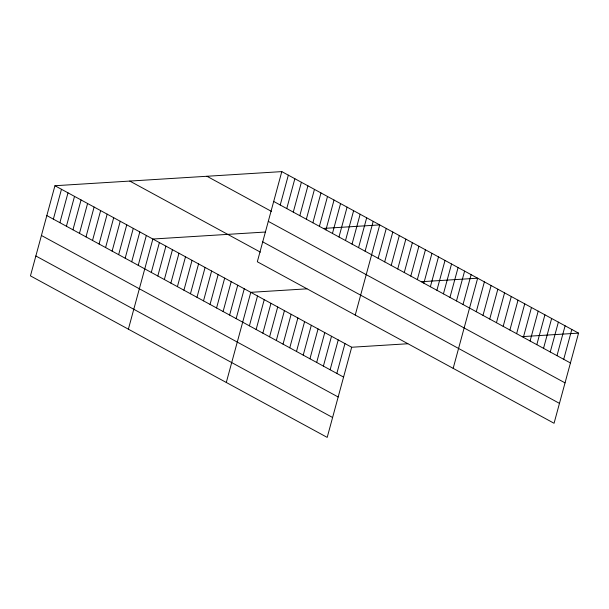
<?xml version="1.0" encoding="UTF-8"?>
<svg xmlns="http://www.w3.org/2000/svg" width="609" height="609" viewBox="0 0 609 609"><rect width="100%" height="100%" fill="white"/><g stroke="black" fill="none" stroke-linecap="round" stroke-linejoin="round"><path stroke-width="0.91" d="M281.807 171.609L257.318 261.756L554.061 423.27L578.55 333.123L281.807 171.609L54.939 185.73L30.45 275.877L327.193 437.391L351.682 347.244L407.832 343.75M53.364 219.133L61.471 189.285M59.888 222.688L68.002 192.84M66.419 226.243L74.526 196.387M72.943 229.791L81.058 199.942M79.475 233.346L87.582 203.497M86.006 236.901L94.113 207.052M92.53 240.456L100.645 210.6M99.061 244.003L107.169 214.155M105.585 247.558L113.7 217.71M112.117 251.114L120.224 221.265M118.641 254.669L126.756 224.812M125.172 258.224L133.28 228.367M131.704 261.771L139.811 231.922M138.228 265.326L146.343 235.477M128.377 329.18L152.867 239.032L265.379 232.029M151.283 272.436L159.398 242.58M157.815 275.984L165.922 246.135M164.346 279.539L172.454 249.69M170.87 283.094L178.977 253.245M177.402 286.649L185.509 256.792M183.926 290.196L192.041 260.347M190.457 293.751L198.564 263.903M196.981 297.306L205.096 267.458M203.513 300.861L211.62 271.005M210.044 304.416L218.151 274.56M216.568 307.964L224.683 278.115M223.1 311.519L231.207 281.67M229.623 315.074L237.738 285.218M236.155 318.629L244.262 288.773M226.297 382.475L250.794 292.328L306.944 288.833M280.224 205.012L288.339 175.164M249.408 325.838L257.516 295.989M286.755 208.567L294.863 178.719M256.138 329.499L264.245 299.651M293.279 212.122L301.394 182.266M262.86 333.161L270.975 303.312M299.811 215.677L307.918 185.821M269.589 336.823L277.696 306.974M306.342 219.225L314.45 189.376M276.311 340.484L284.426 310.636M312.866 222.78L320.981 192.931M283.04 344.146L291.148 314.297M319.398 226.335L327.505 196.479M289.762 347.808L297.877 317.951M325.922 229.89L334.036 200.034M296.492 351.469L304.599 321.613M332.453 233.437L340.56 203.589M303.221 355.131L311.328 325.275M338.977 236.992L347.092 207.144M309.943 358.785L318.058 328.936M345.509 240.547L353.616 210.699M316.672 362.446L324.78 332.598M352.04 244.102L360.147 214.246M323.394 366.108L331.509 336.259M358.564 247.65L366.679 217.801M330.124 369.77L338.231 339.921M365.096 251.205L373.203 221.356M336.846 373.431L344.96 343.583M355.237 315.059L379.734 224.911L323.585 228.405M378.151 258.315L386.258 228.459M384.682 261.862L392.79 232.014M391.206 265.417L399.314 235.569M397.738 268.972L405.845 239.124M404.262 272.527L412.377 242.671M410.793 276.083L418.901 246.226M417.317 279.63L425.432 249.781M423.849 283.185L431.956 253.336M430.38 286.74L438.488 256.891M436.904 290.295L445.019 260.439M443.436 293.842L451.543 263.994M449.96 297.398L458.075 267.549M456.491 300.953L464.598 271.104M463.015 304.508L471.13 274.651M453.165 368.354L477.654 278.206L421.512 281.701M476.276 311.717L484.383 281.868M482.998 315.378L491.113 285.53M489.727 319.04L497.835 289.191M496.449 322.701L504.564 292.853M503.179 326.363L511.286 296.514M509.9 330.025L518.015 300.176M516.63 333.686L524.737 303.838M523.359 337.348L531.467 307.492M530.081 341.01L538.196 311.153M536.811 344.671L544.918 314.815M543.533 348.333L551.647 318.477M550.262 351.987L558.369 322.138M556.984 355.648L565.099 325.8M563.713 359.31L571.821 329.461M522.4 336.617L578.55 333.123M273.7 201.457L570.443 362.972M206.946 176.267L271.408 211.361M268.287 221.356L565.03 382.871M262.723 241.857L559.465 403.371M129.808 181.071L260.378 252.134M54.939 185.73L351.682 347.244M46.832 215.578L343.575 377.093M41.427 235.477L338.17 396.992M35.855 255.978L332.598 417.492"/></g></svg>
